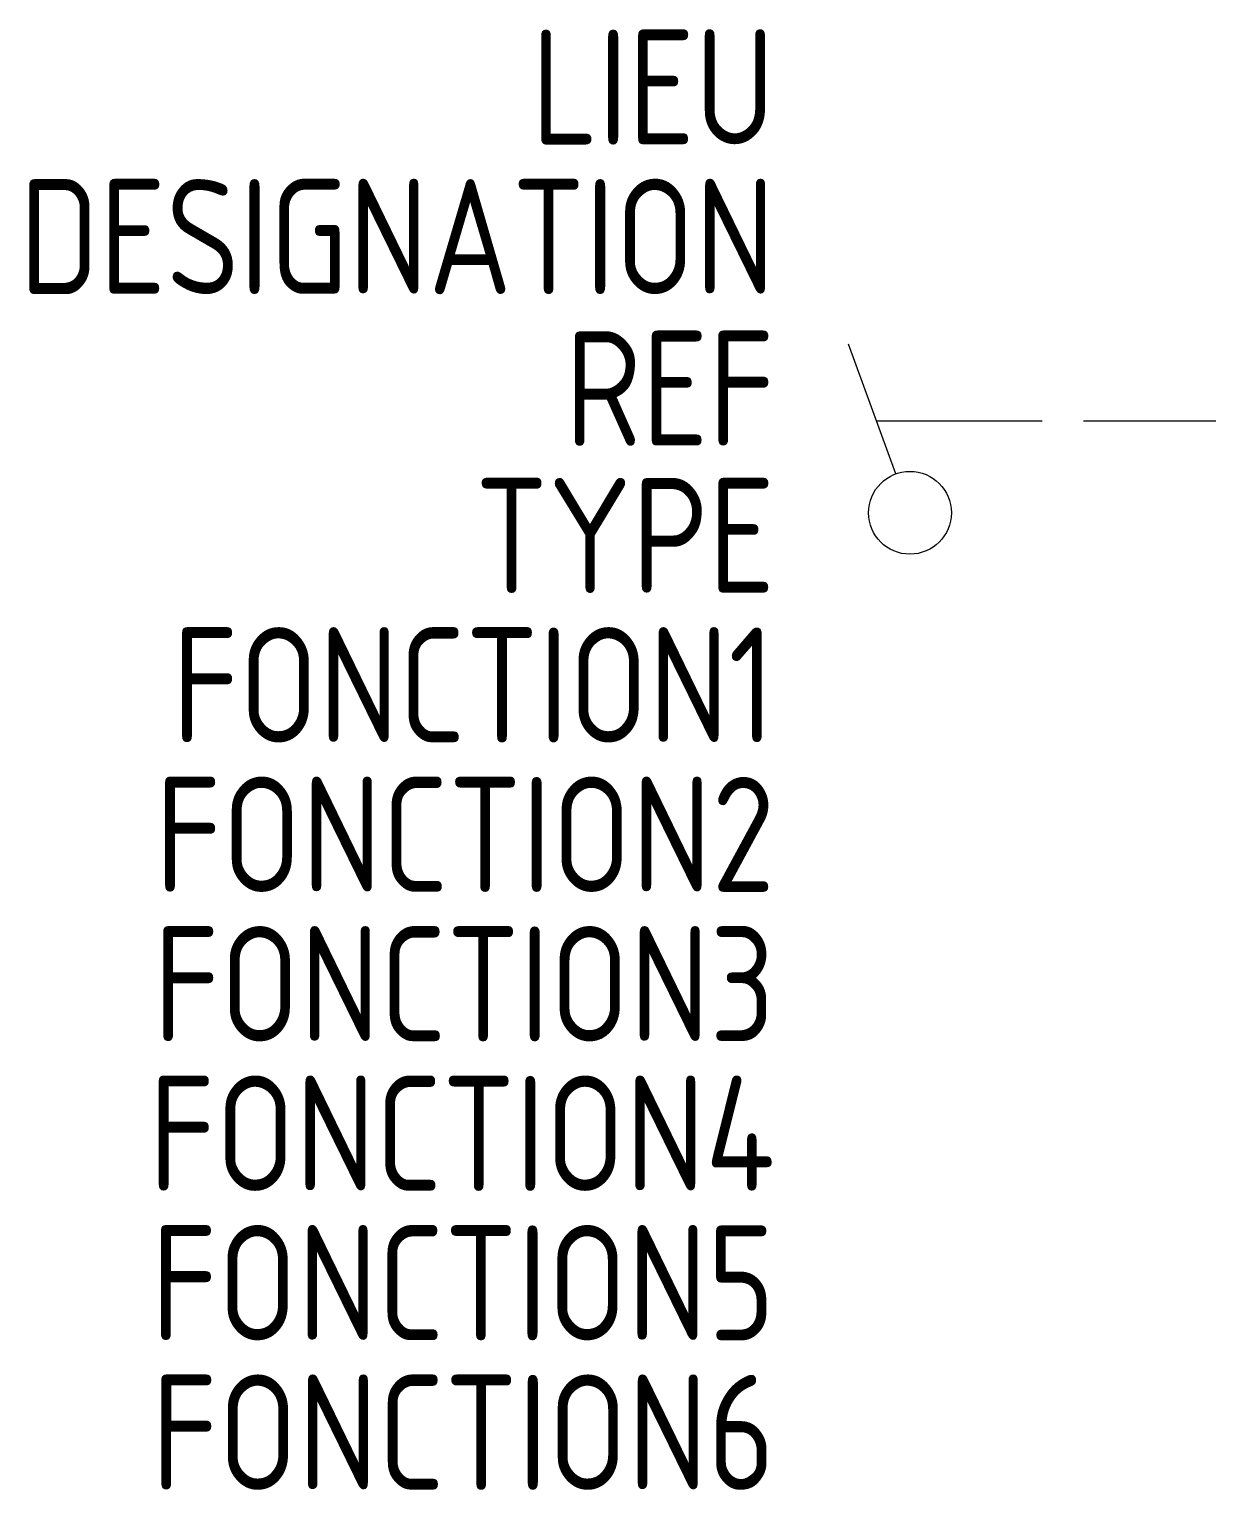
# Model space of a CAD drawing. Extents: x -1610.4 to -1584.6, y -902.8 to -871.1.
import ezdxf
from ezdxf.enums import TextEntityAlignment as Align

# ---------------------------------------------------------------- set-up
doc = ezdxf.new("R2010")
doc.units = 0
doc.linetypes.add('ACAD_ISO02W100', pattern=[15, 12, -3])
for name, color, linetype in [('SYMB_FIL', 3, 'CONTINUOUS'), ('SYMB_LIAISON', 1, 'ACAD_ISO02W100'), ('SYMB_REF_CONTACT', 2, 'CONTINUOUS'), ('SYMB_TXT_NOM', 3, 'CONTINUOUS')]:
    doc.layers.add(name, color=color, linetype=linetype)
doc.styles.add('NET2_5', font='isocp.shx', dxfattribs={"width": 0.9, "height": 2.5})

msp = doc.modelspace()

# ---------------------------------------------------------------- linework, layer by layer
at = {"layer": 'SYMB_FIL'}
msp.add_line((-1591.592, -880.748), (-1592.618, -877.928), dxfattribs=at)
msp.add_circle((-1591.284, -881.593), 0.9, dxfattribs=at)
at = {"layer": 'SYMB_LIAISON', "ltscale": 0.3}
msp.add_line((-1592.012, -879.593), (-1584.634, -879.593), dxfattribs=at)

# ---------------------------------------------------------------- texts
at = {"layer": 'SYMB_REF_CONTACT', "style": 'NET2_5', "width": 0.9, "flags": 8}
msp.add_attdef('REF', text='', height=2.5, dxfattribs=at).set_placement((-1594.218, -880.137), align=Align.RIGHT)
at = {"layer": 'SYMB_TXT_NOM', "style": 'NET2_5', "width": 0.9, "flags": 8}
for tag, text, p in [('LIEU', '', (-1594.218, -873.587)), ('DESIGNATION', 'S?', (-1594.218, -876.837)), ('TYPE', '', (-1594.218, -883.337)), ('FONCTION1', '', (-1594.218, -886.587)), ('FONCTION2', '', (-1594.218, -889.837)), ('FONCTION3', '', (-1594.218, -893.087)), ('FONCTION4', '', (-1594.218, -896.337)), ('FONCTION5', '', (-1594.218, -899.587)), ('FONCTION6', '', (-1594.218, -902.837))]:
    msp.add_attdef(tag, text=text, height=2.5, dxfattribs=at).set_placement(p, align=Align.RIGHT)

doc.saveas('drawing.dxf')
